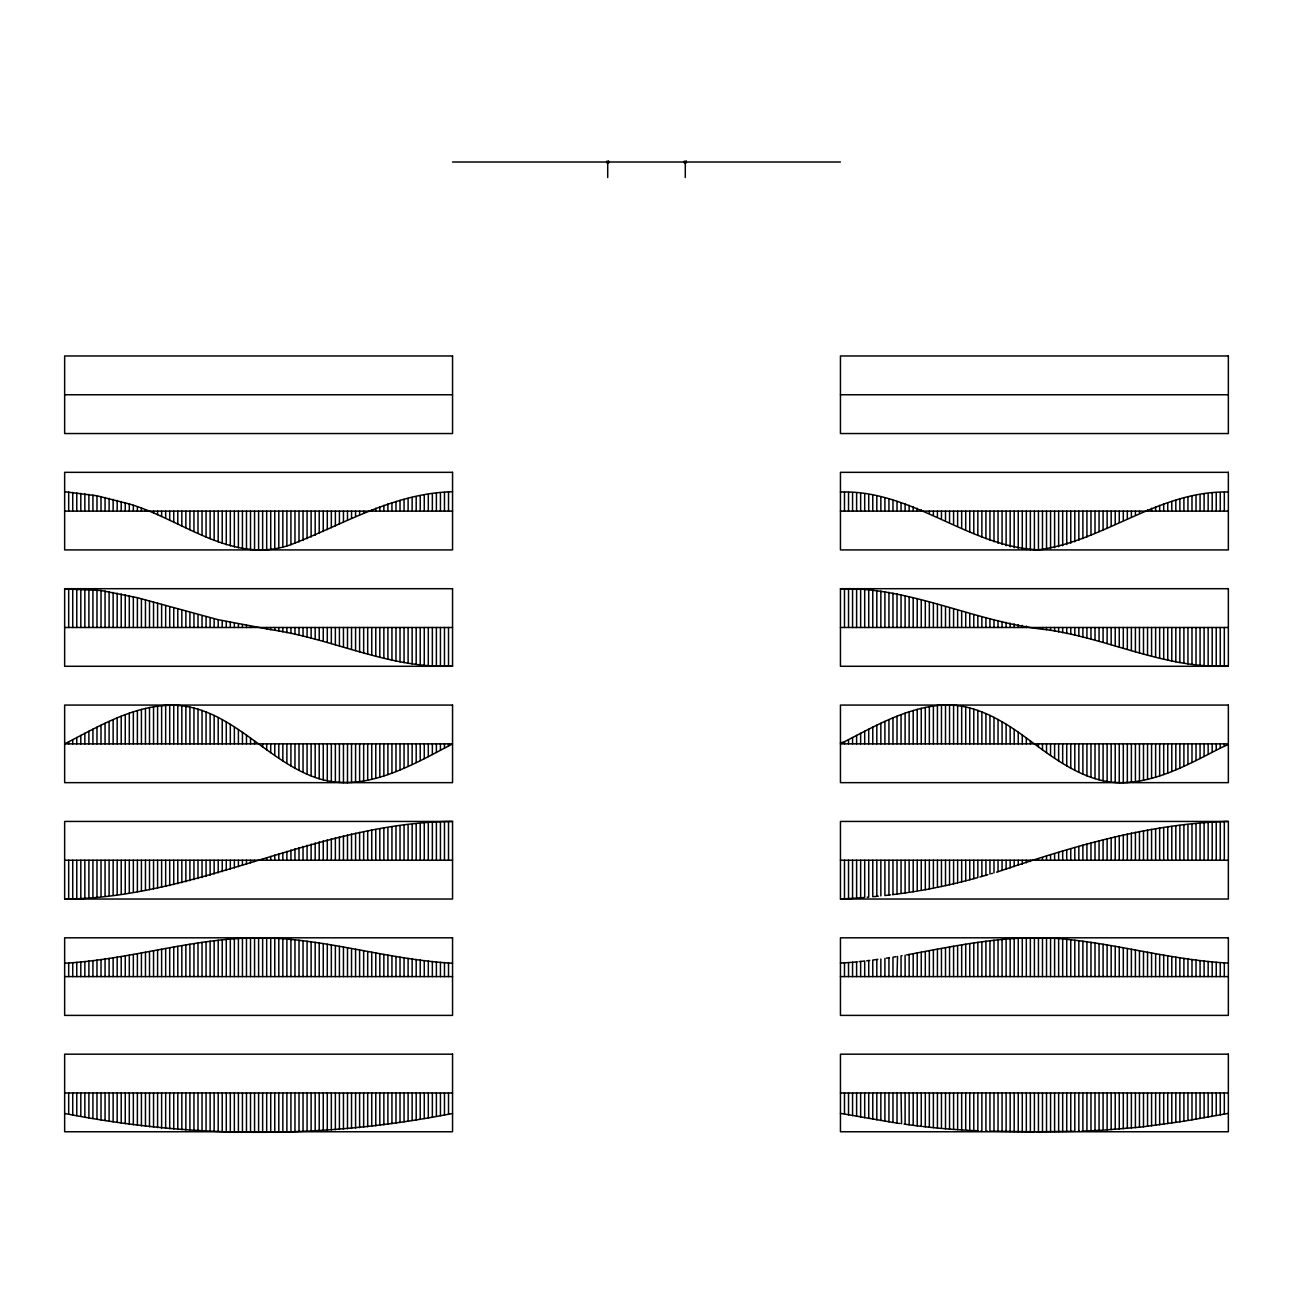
<?xml version="1.0" encoding="UTF-8"?>
<svg xmlns="http://www.w3.org/2000/svg" width="1293" height="1293" viewBox="0 0 1293 1293"><rect width="100%" height="100%" fill="white"/><g stroke="black" fill="none" stroke-linecap="round" stroke-linejoin="round"><path stroke-width="1.5" d="M1228.35 744.93A21.06 21.06 0 0 0 1226.297 745.35L1220.269 748.13A65.62 65.62 0 0 1 1218.766 748.938C1189.625 763.824 1159.692 780.552 1126.332 782.556C1088.189 784.996 1056.3 760.042 1027.337 738.723C1001.218 719.102 969.879 700.919 935.906 705.703C902.934 709.857 873.551 726.763 844.491 741.729A18.231 18.231 0 0 1 840.45 742.78M173.747 743.911L173.747 705.186C134.019 704.83 98.898 726.44 64.65 743.863L452.55 743.863C409.994 766.248 360.278 795.971 311.128 775.897C263.029 756.922 228.586 706.915 173.747 705.186M129.3 511.123L129.3 503.963C182.248 519.511 232.772 565.283 290.925 544.644C343.76 524.279 394.171 492.956 452.55 491.744M840.45 492.019C912.325 489.594 968.489 546.858 1038.441 549.816C1104.61 541.104 1159.304 490.386 1228.35 492.019M64.65 899.023C198.799 898.263 318.401 822.203 452.55 821.443L452.55 899.023L64.65 899.023L64.65 821.443L452.55 821.443M1228.35 821.443L840.45 821.443L840.45 899.023L1228.35 899.023L1228.35 821.443C1149.251 823.431 1072.899 846.365 998.535 871.547M997.533 871.838L996.515 872.145M998.034 871.692L998.034 860.233M993.994 872.904L993.994 860.233M992.474 873.357L991.472 873.648M989.953 874.1L989.953 860.233M987.933 874.698L986.414 875.135M985.411 875.426L979.852 876.993M985.913 875.28L985.913 860.233M977.831 877.559L977.831 860.233M977.33 877.705L971.77 879.208M970.768 879.482L968.231 880.145M966.21 880.678L967.229 880.404M965.709 880.808L965.709 860.233M965.208 880.937L959.147 882.456M957.127 882.941L958.129 882.699M956.109 883.184L951.567 884.267M946.007 885.527L950.565 884.493M945.506 885.64L945.506 860.233M945.005 885.753L940.464 886.723M939.445 886.933L936.924 887.451M935.906 887.661L934.403 887.968M1228.35 1113.37L1189.964 1120.174M933.384 860.233L933.384 888.162L928.342 889.131M64.65 963.237C129.947 959.745 193.013 937.861 258.6 937.813C324.187 937.861 387.253 959.745 452.55 963.237M906.619 954.913C960.408 944.908 1015.247 932.964 1070.265 939.72C1123.261 945.425 1174.981 960.392 1228.35 963.075M927.323 889.325L922.782 890.15M64.65 1113.467C192.221 1138.583 324.979 1138.583 452.55 1113.467M921.764 890.327L920.26 890.586M918.24 890.925L919.242 890.748M902.078 955.689L901.059 955.85L901.059 976.603M1188.962 1120.352L1187.944 1120.514L1187.944 1092.973M1186.942 1120.675L1184.404 1121.096M915.703 891.346L917.222 891.087L917.222 860.233M897.52 956.432L897.019 976.603M896.017 956.675L893.996 956.998M1182.384 1121.419L1183.402 1121.257M1183.903 1121.176L1183.903 1092.973M914.701 891.507L911.161 892.057M1181.382 1121.581L1141.477 1127.027L1103.091 1130.179L1103.091 1092.973M886.416 958.161L889.439 957.709M910.159 892.218L909.141 892.364L909.141 860.233M908.139 892.526L905.601 892.897M884.897 958.388L884.897 976.603M905.1 892.962L905.1 860.233M903.581 893.172L904.599 893.043M902.579 893.318L900.558 893.592M872.775 976.603L872.775 960.053L877.834 959.39M898.538 893.867L899.54 893.738M897.52 893.996L895.499 894.255M894.497 894.384L892.477 894.627M866.714 960.796L869.753 960.424M890.457 894.869L884.897 895.516L884.897 860.233M864.694 976.603L864.694 961.022L859.134 961.62M880.856 895.936L880.856 860.233M878.335 896.194L873.793 896.647M857.114 961.83L855.61 961.976M854.592 962.073L851.57 962.348M868.233 897.148L867.215 897.229M868.734 897.1L868.734 860.233M850.552 962.428L840.45 963.075M863.692 897.52L862.172 897.649M860.152 897.811L861.154 897.73M859.134 897.892L855.61 898.15M854.592 898.231L840.45 899.023M1102.072 1130.227L1093.49 1130.648M1089.449 1130.825L1092.488 1130.696M1088.447 1130.858L1084.407 1131.003M64.65 588.913L101.016 590.497L137.381 597.705L137.381 627.493M270.722 629.626C332.059 638.354 389.597 669.095 452.55 666.073M1081.885 1131.084L1083.389 1131.036M1078.346 1131.197L1079.348 1131.165M1074.305 1131.31L1035.919 1131.763M1074.806 1131.294L1074.806 1092.973M843.489 588.784L849.533 588.703M1228.35 666.154L1219.251 666.283M840.45 588.832L842.47 588.8M452.55 162.013L840.45 162.013M64.65 394.753L452.55 394.753M840.45 394.753L1228.35 394.753M64.65 511.123L452.55 511.123M840.45 511.123L1228.35 511.123M64.65 627.493L452.55 627.493M840.45 627.493L1228.35 627.493M840.45 743.863L1228.35 743.863M64.65 860.233L452.55 860.233M840.45 860.233L1228.35 860.233M64.65 976.603L452.55 976.603M840.45 976.603L1228.35 976.603M64.65 1092.973L452.55 1092.973M840.45 1092.973L1228.35 1092.973M1034.4 1092.973L1034.4 1131.763L989.953 1131.181L989.953 1092.973M850.051 588.703C917.836 590.109 979.835 623.081 1047.023 629.739C1105.159 637.95 1159.417 666.04 1218.749 666.283M987.432 1131.1L985.913 1131.052L985.913 1092.973M980.854 1130.874L981.872 1130.922L981.872 1092.973M978.332 1130.777L973.791 1130.583L973.791 1092.973M972.772 1130.535L971.269 1130.47M969.249 1130.357L970.251 1130.421M968.231 1130.308L966.711 1130.227M960.651 1129.872L965.709 1130.179L965.709 1092.973M959.648 1129.807L953.086 1129.371M952.068 1129.29L948.529 1129.031M64.65 491.728L96.975 495.801L129.3 503.963M947.527 1128.951L942.468 1128.514M936.924 1128.013L941.466 1128.433L941.466 1092.973M935.906 1127.916L922.782 1126.51M921.764 1126.397L919.242 1126.09M918.224 1125.977L913.181 1125.33L913.181 1092.973M912.163 1125.201L910.66 1125.007M906.102 1124.393L909.642 1124.862M904.082 1124.102L905.1 1124.247L905.1 1092.973M901.56 1123.746L901.059 1092.973M900.041 1123.52L899.039 1123.375M894.497 1122.696L898.021 1123.229M893.479 1122.534L840.45 1113.37M137.381 597.705L218.194 619.703L270.722 629.643L270.722 627.493M1224.309 492.164L1224.309 511.123M1224.309 627.493L1224.309 666.218M1224.309 743.863L1224.309 745.996M1224.309 821.572L1224.309 860.233M1224.309 962.929L1224.309 976.603M1224.309 1092.973L1224.309 1114.13M1220.269 492.488L1220.269 511.123M1220.269 627.493L1220.269 666.283M1220.269 743.863L1220.269 748.13M1220.269 821.831L1220.269 860.233M1220.269 962.606L1220.269 976.603M1220.269 1092.973L1220.269 1114.857M1216.228 492.875L1216.228 511.123M1216.228 627.493L1216.228 666.267M1216.228 743.863L1216.228 750.247M1216.228 822.106L1216.228 860.233M1216.228 962.251L1216.228 976.603M1216.228 1092.973L1216.228 1115.584M1212.188 493.328L1212.188 511.123M1212.188 627.493L1212.188 666.17M1212.188 743.863L1212.188 752.364M1212.188 822.396L1212.188 860.233M1212.188 961.879L1212.188 976.603M1212.188 1092.973L1212.188 1116.312M1208.147 493.829L1208.147 511.123M1208.147 627.493L1208.147 665.992M1208.147 743.863L1208.147 754.449M1208.147 822.704L1208.147 860.233M1208.147 961.459L1208.147 976.603M1208.147 1092.973L1208.147 1117.023M1204.106 494.395L1204.106 511.123M1204.106 627.493L1204.106 665.733M1204.106 743.863L1204.106 756.518M1204.106 823.027L1204.106 860.233M1204.106 961.022L1204.106 976.603M1204.106 1092.973L1204.106 1117.75M1200.066 495.041L1200.066 511.123M1200.066 627.493L1200.066 665.394M1200.066 743.863L1200.066 758.555M1200.066 823.366L1200.066 860.233M1200.066 960.554L1200.066 976.603M1200.066 1092.973L1200.066 1118.445M1196.025 495.736L1196.025 511.123M1196.025 627.493L1196.025 664.99M1196.025 743.863L1196.025 760.559M1196.025 823.722L1196.025 860.233M1196.025 960.053L1196.025 976.603M1196.025 1092.973L1196.025 1119.156M1191.984 496.512L1191.984 511.123M1191.984 627.493L1191.984 664.505M1191.984 743.863L1191.984 762.531M1191.984 824.11L1191.984 860.233M1191.984 959.519L1191.984 976.603M1191.984 1092.973L1191.984 1119.835M1187.944 497.369L1187.944 511.123M1187.944 627.493L1187.944 663.939M1187.944 743.863L1187.944 764.438M1187.944 824.53L1187.944 860.233M1187.944 958.97L1187.944 976.603M1183.903 498.274L1183.903 511.123M1183.903 627.493L1183.903 663.325M1183.903 743.863L1183.903 766.296M1183.903 824.95L1183.903 860.233M1183.903 958.388L1183.903 976.603M1179.862 499.276L1179.862 511.123M1179.862 627.493L1179.862 662.63M1179.862 743.863L1179.862 768.107M1179.862 825.419L1179.862 860.233M1179.862 957.79L1179.862 976.603M1179.862 1092.973L1179.862 1121.823M1175.822 500.343L1175.822 511.123M1175.822 627.493L1175.822 661.871M1175.822 743.863L1175.822 769.836M1175.822 825.888L1175.822 860.233M1175.822 957.159L1175.822 976.603M1175.822 1092.973L1175.822 1122.453M1171.781 501.474L1171.781 511.123M1171.781 627.493L1171.781 661.062M1171.781 743.863L1171.781 771.485M1171.781 826.405L1171.781 860.233M1171.781 956.513L1171.781 976.603M1171.781 1092.973L1171.781 1123.067M1167.741 502.686L1167.741 511.123M1167.741 627.493L1167.741 660.19M1167.741 743.863L1167.741 773.052M1167.741 826.938L1167.741 860.233M1167.741 955.85L1167.741 976.603M1167.741 1092.973L1167.741 1123.665M1163.7 503.979L1163.7 511.123M1163.7 627.493L1163.7 659.268M1163.7 743.863L1163.7 774.539M1163.7 827.504L1163.7 860.233M1163.7 955.171L1163.7 976.603M1163.7 1092.973L1163.7 1124.247M1159.659 505.337L1159.659 511.123M1159.659 627.493L1159.659 658.299M1159.659 743.863L1159.659 775.913M1159.659 828.102L1159.659 860.233M1159.659 954.476L1159.659 976.603M1159.659 1092.973L1159.659 1124.797M1155.619 506.759L1155.619 511.123M1155.619 627.493L1155.619 657.28M1155.619 743.863L1155.619 777.19M1155.619 828.716L1155.619 860.233M1155.619 953.749L1155.619 976.603M1155.619 1092.973L1155.619 1125.33M1151.578 508.246L1151.578 511.123M1151.578 627.493L1151.578 656.23M1151.578 743.863L1151.578 778.354M1151.578 829.379L1151.578 860.233M1151.578 953.038L1151.578 976.603M1151.578 1092.973L1151.578 1125.847M1147.537 509.814L1147.537 511.123M1147.537 627.493L1147.537 655.147M1147.537 743.863L1147.537 779.404M1147.537 830.058L1147.537 860.233M1147.537 952.295L1147.537 976.603M1147.537 1092.973L1147.537 1126.332M1143.497 627.493L1143.497 654.016M1143.497 743.863L1143.497 780.309M1143.497 830.769L1143.497 860.233M1143.497 951.551L1143.497 976.603M1143.497 1092.973L1143.497 1126.801M1139.456 511.123L1139.456 513.111M1139.456 627.493L1139.456 652.868M1139.456 743.863L1139.456 781.085M1139.456 831.512L1139.456 860.233M1139.456 950.808L1139.456 976.603M1139.456 1092.973L1139.456 1127.237M1135.416 511.123L1135.416 514.84M1135.416 627.493L1135.416 651.704M1135.416 743.863L1135.416 781.715M1135.416 832.304L1135.416 860.233M1135.416 950.048L1135.416 976.603M1135.416 1092.973L1135.416 1127.658M1131.375 511.123L1131.375 516.618M1131.375 627.493L1131.375 650.524M1131.375 743.863L1131.375 782.184M1131.375 833.112L1131.375 860.233M1131.375 949.304L1131.375 976.603M1131.375 1092.973L1131.375 1128.062M1127.334 511.123L1127.334 518.428M1127.334 627.493L1127.334 649.345M1127.334 743.863L1127.334 782.507M1127.334 833.953L1127.334 860.233M1127.334 948.545L1127.334 976.603M1127.334 1092.973L1127.334 1128.433M1123.294 511.123L1123.294 520.287M1123.294 627.493L1123.294 648.149M1123.294 743.863L1123.294 782.653M1123.294 834.825L1123.294 860.233M1123.294 947.801L1123.294 976.603M1123.294 1092.973L1123.294 1128.773M1119.253 511.123L1119.253 522.146M1119.253 627.493L1119.253 646.969M1119.253 743.863L1119.253 782.637M1119.253 835.731L1119.253 860.233M1119.253 947.058L1119.253 976.603M1119.253 1092.973L1119.253 1129.096M1115.212 511.123L1115.212 524.037M1115.212 627.493L1115.212 645.789M1115.212 743.863L1115.212 782.427M1115.212 836.668L1115.212 860.233M1115.212 946.331L1115.212 976.603M1115.212 1092.973L1115.212 1129.403M1111.172 511.123L1111.172 525.944M1111.172 627.493L1111.172 644.625M1111.172 743.863L1111.172 782.055M1111.172 837.638L1111.172 860.233M1111.172 945.619L1111.172 976.603M1111.172 1092.973L1111.172 1129.678M1107.131 511.123L1107.131 527.835M1107.131 627.493L1107.131 643.461M1107.131 743.863L1107.131 781.489M1107.131 838.64L1107.131 860.233M1107.131 944.924L1107.131 976.603M1107.131 1092.973L1107.131 1129.937M1103.091 511.123L1103.091 529.726M1103.091 627.493L1103.091 642.346M1103.091 743.863L1103.091 780.746M1103.091 839.658L1103.091 860.233M1103.091 944.246L1103.091 976.603M1099.05 511.123L1099.05 531.601M1099.05 627.493L1099.05 641.231M1099.05 743.863L1099.05 779.808M1099.05 840.725L1099.05 860.233M1099.05 943.583L1099.05 976.603M1099.05 1092.973L1099.05 1130.389M1095.009 511.123L1095.009 533.427M1095.009 627.493L1095.009 640.164M1095.009 743.863L1095.009 778.677M1095.009 841.791L1095.009 860.233M1095.009 942.936L1095.009 976.603M1095.009 1092.973L1095.009 1130.583M1090.969 511.123L1090.969 535.237M1090.969 627.493L1090.969 639.114M1090.969 743.863L1090.969 777.368M1090.969 842.907L1090.969 860.233M1090.969 942.338L1090.969 976.603M1090.969 1092.973L1090.969 1130.761M1086.928 511.123L1086.928 536.983M1086.928 627.493L1086.928 638.096M1086.928 743.863L1086.928 775.881M1086.928 844.038L1086.928 860.233M1086.928 941.757L1086.928 976.603M1086.928 1092.973L1086.928 1130.922M1082.888 511.123L1082.888 538.664M1082.888 627.493L1082.888 637.11M1082.888 743.863L1082.888 774.2M1082.888 845.186L1082.888 860.233M1082.888 941.207L1082.888 976.603M1082.888 1092.973L1082.888 1131.052M1078.847 511.123L1078.847 540.28M1078.847 627.493L1078.847 636.172M1078.847 743.863L1078.847 772.357M1078.847 846.365L1078.847 860.233M1078.847 940.69L1078.847 976.603M1078.847 1092.973L1078.847 1131.181M1074.806 511.123L1074.806 541.799M1074.806 627.493L1074.806 635.251M1074.806 743.863L1074.806 770.353M1074.806 847.561L1074.806 860.233M1074.806 940.205L1074.806 976.603M1070.766 511.123L1070.766 543.238M1070.766 627.493L1070.766 634.378M1070.766 743.863L1070.766 768.187M1070.766 848.774L1070.766 860.233M1070.766 939.769L1070.766 976.603M1070.766 1092.973L1070.766 1131.391M1066.725 511.123L1066.725 544.547M1066.725 627.493L1066.725 633.522M1066.725 743.863L1066.725 765.876M1066.725 850.002L1066.725 860.233M1066.725 939.365L1066.725 976.603M1066.725 1092.973L1066.725 1131.472M1062.684 511.123L1062.684 545.759M1062.684 627.493L1062.684 632.697M1062.684 743.863L1062.684 763.436M1062.684 851.247L1062.684 860.233M1062.684 939.009L1062.684 976.603M1062.684 1092.973L1062.684 1131.553M1058.644 511.123L1058.644 546.81M1058.644 627.493L1058.644 631.905M1058.644 743.863L1058.644 760.882M1058.644 852.507L1058.644 860.233M1058.644 938.702L1058.644 976.603M1058.644 1092.973L1058.644 1131.601M1054.603 511.123L1054.603 547.747M1054.603 627.493L1054.603 631.129M1054.603 743.863L1054.603 758.199M1054.603 853.784L1054.603 860.233M1054.603 938.427L1054.603 976.603M1054.603 1092.973L1054.603 1131.65M1050.562 511.123L1050.562 548.507M1050.562 627.493L1050.562 630.386M1050.562 743.863L1050.562 755.451M1050.562 855.061L1050.562 860.233M1050.562 938.217L1050.562 976.603M1050.562 1092.973L1050.562 1131.698M1046.522 511.123L1046.522 549.121M1046.522 627.493L1046.522 629.643M1046.522 743.863L1046.522 752.623M1046.522 856.338L1046.522 860.233M1046.522 938.039L1046.522 976.603M1046.522 1092.973L1046.522 1131.731M1042.481 511.123L1042.481 549.557M1042.481 627.493L1042.481 628.915M1042.481 743.863L1042.481 749.73M1042.481 857.631L1042.481 860.233M1042.481 937.91L1042.481 976.603M1042.481 1092.973L1042.481 1131.747M1038.441 511.123L1038.441 549.816M1038.441 743.863L1038.441 746.804M1038.441 858.94L1038.441 860.233M1038.441 937.845L1038.441 976.603M1038.441 1092.973L1038.441 1131.763M1034.4 511.123L1034.4 549.913M1034.4 937.813L1034.4 976.603M1030.359 511.123L1030.359 549.816M1030.359 740.921L1030.359 743.863M1030.359 860.233L1030.359 861.526M1030.359 937.845L1030.359 976.603M1030.359 1092.973L1030.359 1131.763M1026.319 511.123L1026.319 549.557M1026.319 626.071L1026.319 627.493M1026.319 737.996L1026.319 743.863M1026.319 860.233L1026.319 862.835M1026.319 937.91L1026.319 976.603M1026.319 1092.973L1026.319 1131.747M1022.278 511.123L1022.278 549.121M1022.278 625.343L1022.278 627.493M1022.278 735.103L1022.278 743.863M1022.278 860.233L1022.278 864.128M1022.278 938.039L1022.278 976.603M1022.278 1092.973L1022.278 1131.731M1018.237 511.123L1018.237 548.507M1018.237 624.6L1018.237 627.493M1018.237 732.274L1018.237 743.863M1018.237 860.233L1018.237 865.405M1018.237 938.217L1018.237 976.603M1018.237 1092.973L1018.237 1131.698M1014.197 511.123L1014.197 547.747M1014.197 623.856L1014.197 627.493M1014.197 729.527L1014.197 743.863M1014.197 860.233L1014.197 866.682M1014.197 938.427L1014.197 976.603M1014.197 1092.973L1014.197 1131.65M1010.156 511.123L1010.156 546.81M1010.156 623.081L1010.156 627.493M1010.156 726.844L1010.156 743.863M1010.156 860.233L1010.156 867.959M1010.156 938.702L1010.156 976.603M1010.156 1092.973L1010.156 1131.601M1006.116 511.123L1006.116 545.759M1006.116 622.289L1006.116 627.493M1006.116 724.29L1006.116 743.863M1006.116 860.233L1006.116 869.219M1006.116 939.009L1006.116 976.603M1006.116 1092.973L1006.116 1131.553M1002.075 511.123L1002.075 544.547M1002.075 621.464L1002.075 627.493M1002.075 721.85L1002.075 743.863M1002.075 860.233L1002.075 870.464M1002.075 939.365L1002.075 976.603M1002.075 1092.973L1002.075 1131.472M998.034 511.123L998.034 543.238M998.034 620.608L998.034 627.493M998.034 719.538L998.034 743.863M998.034 939.769L998.034 976.603M998.034 1092.973L998.034 1131.391M993.994 511.123L993.994 541.799M993.994 619.735L993.994 627.493M993.994 717.373L993.994 743.863M993.994 940.205L993.994 976.603M993.994 1092.973L993.994 1131.294M989.953 511.123L989.953 540.28M989.953 618.814L989.953 627.493M989.953 715.368L989.953 743.863M989.953 940.69L989.953 976.603M985.913 511.123L985.913 538.664M985.913 617.876L985.913 627.493M985.913 713.526L985.913 743.863M985.913 941.207L985.913 976.603M981.872 511.123L981.872 536.983M981.872 616.89L981.872 627.493M981.872 711.845L981.872 743.863M981.872 860.233L981.872 876.428M981.872 941.757L981.872 976.603M977.831 511.123L977.831 535.237M977.831 615.872L977.831 627.493M977.831 710.358L977.831 743.863M977.831 942.338L977.831 976.603M977.831 1092.973L977.831 1130.761M973.791 511.123L973.791 533.427M973.791 614.821L973.791 627.493M973.791 709.049L973.791 743.863M973.791 860.233L973.791 878.674M973.791 942.936L973.791 976.603M969.75 511.123L969.75 531.601M969.75 613.755L969.75 627.493M969.75 707.918L969.75 743.863M969.75 860.233L969.75 879.741M969.75 943.583L969.75 976.603M969.75 1092.973L969.75 1130.389M965.709 511.123L965.709 529.726M965.709 612.64L965.709 627.493M965.709 706.98L965.709 743.863M965.709 944.246L965.709 976.603M961.669 511.123L961.669 527.835M961.669 611.524L961.669 627.493M961.669 706.237L961.669 743.863M961.669 860.233L961.669 881.826M961.669 944.924L961.669 976.603M961.669 1092.973L961.669 1129.937M957.628 511.123L957.628 525.944M957.628 610.361L957.628 627.493M957.628 705.671L957.628 743.863M957.628 860.233L957.628 882.828M957.628 945.619L957.628 976.603M957.628 1092.973L957.628 1129.678M953.587 511.123L953.587 524.037M953.587 609.197L953.587 627.493M953.587 705.299L953.587 743.863M953.587 860.233L953.587 883.798M953.587 946.331L953.587 976.603M953.587 1092.973L953.587 1129.403M949.547 511.123L949.547 522.146M949.547 608.017L949.547 627.493M949.547 705.089L949.547 743.863M949.547 860.233L949.547 884.735M949.547 947.058L949.547 976.603M949.547 1092.973L949.547 1129.096M945.506 511.123L945.506 520.287M945.506 606.837L945.506 627.493M945.506 705.073L945.506 743.863M945.506 947.801L945.506 976.603M945.506 1092.973L945.506 1128.773M941.466 511.123L941.466 518.428M941.466 605.641L941.466 627.493M941.466 705.218L941.466 743.863M941.466 860.233L941.466 886.513M941.466 948.545L941.466 976.603M937.425 511.123L937.425 516.618M937.425 604.461L937.425 627.493M937.425 705.542L937.425 743.863M937.425 860.233L937.425 887.354M937.425 949.304L937.425 976.603M937.425 1092.973L937.425 1128.062M933.384 511.123L933.384 514.84M933.384 603.281L933.384 627.493M933.384 706.01L933.384 743.863M933.384 950.048L933.384 976.603M933.384 1092.973L933.384 1127.658M929.344 511.123L929.344 513.111M929.344 602.118L929.344 627.493M929.344 706.641L929.344 743.863M929.344 860.233L929.344 888.954M929.344 950.808L929.344 976.603M929.344 1092.973L929.344 1127.237M925.303 600.97L925.303 627.493M925.303 707.416L925.303 743.863M925.303 860.233L925.303 889.697M925.303 951.551L925.303 976.603M925.303 1092.973L925.303 1126.801M921.262 509.814L921.262 511.123M921.262 599.839L921.262 627.493M921.262 708.322L921.262 743.863M921.262 860.233L921.262 890.408M921.262 952.295L921.262 976.603M921.262 1092.973L921.262 1126.332M917.222 508.246L917.222 511.123M917.222 598.756L917.222 627.493M917.222 709.372L917.222 743.863M917.222 953.038L917.222 976.603M917.222 1092.973L917.222 1125.847M913.181 506.759L913.181 511.123M913.181 597.705L913.181 627.493M913.181 710.536L913.181 743.863M913.181 860.233L913.181 891.75M913.181 953.749L913.181 976.603M909.141 505.337L909.141 511.123M909.141 596.687L909.141 627.493M909.141 711.813L909.141 743.863M909.141 954.476L909.141 976.603M909.141 1092.973L909.141 1124.797M905.1 503.979L905.1 511.123M905.1 595.717L905.1 627.493M905.1 713.186L905.1 743.863M905.1 955.171L905.1 976.603M901.059 502.686L901.059 511.123M901.059 594.796L901.059 627.493M901.059 714.673L901.059 743.863M901.059 860.233L901.059 893.528M897.019 501.474L897.019 511.123M897.019 593.923L897.019 627.493M897.019 716.241L897.019 743.863M897.019 860.233L897.019 894.061M897.019 1092.973L897.019 1123.067M892.978 500.343L892.978 511.123M892.978 593.115L892.978 627.493M892.978 717.89L892.978 743.863M892.978 860.233L892.978 894.578M892.978 957.159L892.978 976.603M892.978 1092.973L892.978 1122.453M888.938 499.276L888.938 511.123M888.938 592.356L888.938 627.493M888.938 719.619L888.938 743.863M888.938 860.233L888.938 895.047M888.938 957.79L888.938 976.603M888.938 1092.973L888.938 1121.823M884.897 498.274L884.897 511.123M884.897 591.661L884.897 627.493M884.897 721.429L884.897 743.863M884.897 1092.973L884.897 1121.176M880.856 497.369L880.856 511.123M880.856 591.046L880.856 627.493M880.856 723.288L880.856 743.863M880.856 958.97L880.856 976.603M880.856 1092.973L880.856 1120.514M876.816 496.512L876.816 511.123M876.816 590.481L876.816 627.493M876.816 725.195L876.816 743.863M876.816 860.233L876.816 896.356M876.816 959.519L876.816 976.603M876.816 1092.973L876.816 1119.835M872.775 495.736L872.775 511.123M872.775 589.996L872.775 627.493M872.775 727.167L872.775 743.863M872.775 860.233L872.775 896.744M872.775 1092.973L872.775 1119.156M868.734 495.041L868.734 511.123M868.734 589.592L868.734 627.493M868.734 729.171L868.734 743.863M868.734 960.554L868.734 976.603M868.734 1092.973L868.734 1118.445M864.694 494.395L864.694 511.123M864.694 589.252L864.694 627.493M864.694 731.208L864.694 743.863M864.694 860.233L864.694 897.439M864.694 1092.973L864.694 1117.75M860.653 493.829L860.653 511.123M860.653 588.994L860.653 627.493M860.653 733.276L860.653 743.863M860.653 860.233L860.653 897.762M860.653 961.459L860.653 976.603M860.653 1092.973L860.653 1117.023M856.612 493.328L856.612 511.123M856.612 588.816L856.612 627.493M856.612 735.361L856.612 743.863M856.612 860.233L856.612 898.069M856.612 961.879L856.612 976.603M856.612 1092.973L856.612 1116.312M852.572 492.875L852.572 511.123M852.572 588.719L852.572 627.493M852.572 737.479L852.572 743.863M852.572 860.233L852.572 898.36M852.572 962.251L852.572 976.603M852.572 1092.973L852.572 1115.584M848.531 492.488L848.531 511.123M848.531 588.703L848.531 627.493M848.531 739.596L848.531 743.863M848.531 860.233L848.531 898.635M848.531 962.606L848.531 976.603M848.531 1092.973L848.531 1114.857M844.491 492.164L844.491 511.123M844.491 588.768L844.491 627.493M844.491 741.729L844.491 743.863M844.491 860.233L844.491 898.894M844.491 962.929L844.491 976.603M844.491 1092.973L844.491 1114.13M685.29 162.013L685.29 177.529M607.71 162.013L607.71 177.529M448.509 492.051L448.509 511.123M448.509 627.493L448.509 666.218M448.509 743.911L448.509 746.093M448.509 821.685L448.509 860.233M448.509 962.946L448.509 976.603M448.509 1092.973L448.509 1114.194M444.469 492.407L444.469 511.123M444.469 627.493L444.469 666.283M444.469 743.911L444.469 748.227M444.469 821.944L444.469 860.233M444.469 962.622L444.469 976.603M444.469 1092.973L444.469 1114.922M440.428 492.827L440.428 511.123M440.428 627.493L440.428 666.267M440.428 743.911L440.428 750.344M440.428 822.219L440.428 860.233M440.428 962.267L440.428 976.603M440.428 1092.973L440.428 1115.649M436.387 493.312L436.387 511.123M436.387 627.493L436.387 666.17M436.387 743.911L436.387 752.461M436.387 822.51L436.387 860.233M436.387 961.879L436.387 976.603M436.387 1092.973L436.387 1116.36M432.347 493.845L432.347 511.123M432.347 627.493L432.347 665.992M432.347 743.911L432.347 754.546M432.347 822.801L432.347 860.233M432.347 961.459L432.347 976.603M432.347 1092.973L432.347 1117.087M428.306 494.443L428.306 511.123M428.306 627.493L428.306 665.733M428.306 743.911L428.306 756.615M428.306 823.124L428.306 860.233M428.306 961.022L428.306 976.603M428.306 1092.973L428.306 1117.799M424.266 495.09L424.266 511.123M424.266 627.493L424.266 665.394M424.266 743.911L424.266 758.652M424.266 823.479L424.266 860.233M424.266 960.554L424.266 976.603M424.266 1092.973L424.266 1118.51M420.225 495.817L420.225 511.123M420.225 627.493L420.225 664.974M420.225 743.911L420.225 760.64M420.225 823.835L420.225 860.233M420.225 960.053L420.225 976.603M420.225 1092.973L420.225 1119.205M416.184 496.593L416.184 511.123M416.184 627.493L416.184 664.489M416.184 743.911L416.184 762.595M416.184 824.223L416.184 860.233M416.184 959.519L416.184 976.603M416.184 1092.973L416.184 1119.883M412.144 497.433L412.144 511.123M412.144 627.493L412.144 663.939M412.144 743.911L412.144 764.519M412.144 824.627L412.144 860.233M412.144 958.97L412.144 976.603M412.144 1092.973L412.144 1120.562M408.103 498.355L408.103 511.123M408.103 627.493L408.103 663.309M408.103 743.911L408.103 766.377M408.103 825.063L408.103 860.233M408.103 958.388L408.103 976.603M408.103 1092.973L408.103 1121.225M404.062 499.34L404.062 511.123M404.062 627.493L404.062 662.63M404.062 743.911L404.062 768.171M404.062 825.516L404.062 860.233M404.062 957.79L404.062 976.603M404.062 1092.973L404.062 1121.871M400.022 500.391L400.022 511.123M400.022 627.493L400.022 661.871M400.022 743.911L400.022 769.901M400.022 826.001L400.022 860.233M400.022 957.159L400.022 976.603M400.022 1092.973L400.022 1122.502M395.981 501.506L395.981 511.123M395.981 627.493L395.981 661.062M395.981 743.911L395.981 771.549M395.981 826.502L395.981 860.233M395.981 956.513L395.981 976.603M395.981 1092.973L395.981 1123.1M391.941 502.702L391.941 511.123M391.941 627.493L391.941 660.19M391.941 743.911L391.941 773.117M391.941 827.035L391.941 860.233M391.941 955.85L391.941 976.603M391.941 1092.973L391.941 1123.698M387.9 503.963L387.9 511.123M387.9 627.493L387.9 659.268M387.9 743.911L387.9 774.588M387.9 827.601L387.9 860.233M387.9 955.171L387.9 976.603M387.9 1092.973L387.9 1124.28M383.859 505.304L383.859 511.123M383.859 627.493L383.859 658.299M383.859 743.911L383.859 775.962M383.859 828.199L383.859 860.233M383.859 954.46L383.859 976.603M383.859 1092.973L383.859 1124.829M379.819 506.694L379.819 511.123M379.819 627.493L379.819 657.28M379.819 743.911L379.819 777.238M379.819 828.813L379.819 860.233M379.819 953.749L379.819 976.603M379.819 1092.973L379.819 1125.363M375.778 508.165L375.778 511.123M375.778 627.493L375.778 656.23M375.778 743.911L375.778 778.402M375.778 829.476L375.778 860.233M375.778 953.022L375.778 976.603M375.778 1092.973L375.778 1125.864M371.738 509.701L371.738 511.123M371.738 627.493L371.738 655.131M371.738 743.911L371.738 779.437M371.738 830.154L371.738 860.233M371.738 952.295L371.738 976.603M371.738 1092.973L371.738 1126.348M367.697 627.493L367.697 654.016M367.697 743.911L367.697 780.342M367.697 830.866L367.697 860.233M367.697 951.551L367.697 976.603M367.697 1092.973L367.697 1126.817M363.656 511.123L363.656 512.965M363.656 627.493L363.656 652.884M363.656 743.911L363.656 781.101M363.656 831.609L363.656 860.233M363.656 950.791L363.656 976.603M363.656 1092.973L363.656 1127.254M359.616 511.123L359.616 514.679M359.616 627.493L359.616 651.72M359.616 743.911L359.616 781.715M359.616 832.385L359.616 860.233M359.616 950.048L359.616 976.603M359.616 1092.973L359.616 1127.674M355.575 511.123L355.575 516.44M355.575 627.493L355.575 650.557M355.575 743.911L355.575 782.2M355.575 833.209L355.575 860.233M355.575 949.288L355.575 976.603M355.575 1092.973L355.575 1128.062M351.534 511.123L351.534 518.251M351.534 627.493L351.534 649.377M351.534 743.911L351.534 782.507M351.534 834.05L351.534 860.233M351.534 948.545L351.534 976.603M351.534 1092.973L351.534 1128.433M347.494 511.123L347.494 520.109M347.494 627.493L347.494 648.197M347.494 743.911L347.494 782.653M347.494 834.922L347.494 860.233M347.494 947.801L347.494 976.603M347.494 1092.973L347.494 1128.789M343.453 511.123L343.453 521.984M343.453 627.493L343.453 647.017M343.453 743.911L343.453 782.621M343.453 835.811L343.453 860.233M343.453 947.058L343.453 976.603M343.453 1092.973L343.453 1129.112M339.412 511.123L339.412 523.891M339.412 627.493L339.412 645.854M339.412 743.911L339.412 782.427M339.412 836.749L339.412 860.233M339.412 946.331L339.412 976.603M339.412 1092.973L339.412 1129.403M335.372 511.123L335.372 525.798M335.372 627.493L335.372 644.69M335.372 743.911L335.372 782.055M335.372 837.719L335.372 860.233M335.372 945.619L335.372 976.603M335.372 1092.973L335.372 1129.678M331.331 511.123L331.331 527.722M331.331 627.493L331.331 643.542M331.331 743.911L331.331 781.489M331.331 838.704L331.331 860.233M331.331 944.924L331.331 976.603M331.331 1092.973L331.331 1129.937M327.291 511.123L327.291 529.645M327.291 627.493L327.291 642.411M327.291 743.911L327.291 780.746M327.291 839.739L327.291 860.233M327.291 944.246L327.291 976.603M327.291 1092.973L327.291 1130.179M323.25 511.123L323.25 531.536M323.25 627.493L323.25 641.312M323.25 743.911L323.25 779.808M323.25 840.789L323.25 860.233M323.25 943.583L323.25 976.603M323.25 1092.973L323.25 1130.389M319.209 511.123L319.209 533.411M319.209 627.493L319.209 640.229M319.209 743.911L319.209 778.693M319.209 841.856L319.209 860.233M319.209 942.953L319.209 976.603M319.209 1092.973L319.209 1130.583M315.169 511.123L315.169 535.237M315.169 627.493L315.169 639.178M315.169 743.911L315.169 777.384M315.169 842.955L315.169 860.233M315.169 942.338L315.169 976.603M315.169 1092.973L315.169 1130.761M311.128 511.123L311.128 537.015M311.128 627.493L311.128 638.16M311.128 743.911L311.128 775.897M311.128 844.087L311.128 860.233M311.128 941.757L311.128 976.603M311.128 1092.973L311.128 1130.922M307.087 511.123L307.087 538.728M307.087 627.493L307.087 637.174M307.087 743.911L307.087 774.232M307.087 845.234L307.087 860.233M307.087 941.207L307.087 976.603M307.087 1092.973L307.087 1131.052M303.047 511.123L303.047 540.345M303.047 627.493L303.047 636.204M303.047 743.911L303.047 772.406M303.047 846.414L303.047 860.233M303.047 940.69L303.047 976.603M303.047 1092.973L303.047 1131.181M299.006 511.123L299.006 541.896M299.006 627.493L299.006 635.283M299.006 743.911L299.006 770.402M299.006 847.594L299.006 860.233M299.006 940.205L299.006 976.603M299.006 1092.973L299.006 1131.294M294.966 511.123L294.966 543.319M294.966 627.493L294.966 634.394M294.966 743.911L294.966 768.236M294.966 848.806L294.966 860.233M294.966 939.769L294.966 976.603M294.966 1092.973L294.966 1131.391M290.925 511.123L290.925 544.644M290.925 627.493L290.925 633.538M290.925 743.911L290.925 765.925M290.925 850.034L290.925 860.233M290.925 939.365L290.925 976.603M290.925 1092.973L290.925 1131.472M286.884 511.123L286.884 545.824M286.884 627.493L286.884 632.697M286.884 743.911L286.884 763.484M286.884 851.279L286.884 860.233M286.884 939.009L286.884 976.603M286.884 1092.973L286.884 1131.553M282.844 511.123L282.844 546.891M282.844 627.493L282.844 631.905M282.844 743.911L282.844 760.914M282.844 852.54L282.844 860.233M282.844 938.702L282.844 976.603M282.844 1092.973L282.844 1131.601M278.803 511.123L278.803 547.796M278.803 627.493L278.803 631.129M278.803 743.911L278.803 758.248M278.803 853.8L278.803 860.233M278.803 938.427L278.803 976.603M278.803 1092.973L278.803 1131.65M274.762 511.123L274.762 548.539M274.762 627.493L274.762 630.37M274.762 743.911L274.762 755.484M274.762 855.077L274.762 860.233M274.762 938.217L274.762 976.603M274.762 1092.973L274.762 1131.698M270.722 511.123L270.722 549.137M270.722 743.911L270.722 752.655M270.722 856.354L270.722 860.233M270.722 938.039L270.722 976.603M270.722 1092.973L270.722 1131.731M266.681 511.123L266.681 549.573M266.681 627.493L266.681 628.915M266.681 743.911L266.681 749.778M266.681 857.647L266.681 860.233M266.681 937.91L266.681 976.603M266.681 1092.973L266.681 1131.747M262.641 511.123L262.641 549.832M262.641 743.911L262.641 746.853M262.641 858.94L262.641 860.233M262.641 937.845L262.641 976.603M262.641 1092.973L262.641 1131.763M258.6 511.123L258.6 549.913M258.6 937.813L258.6 976.603M258.6 1092.973L258.6 1131.763M254.559 511.123L254.559 549.832M254.559 740.97L254.559 743.911M254.559 860.233L254.559 861.526M254.559 937.845L254.559 976.603M254.559 1092.973L254.559 1131.763M250.519 511.123L250.519 549.573M250.519 626.071L250.519 627.493M250.519 738.044L250.519 743.911M250.519 860.233L250.519 862.819M250.519 937.91L250.519 976.603M250.519 1092.973L250.519 1131.747M246.478 511.123L246.478 549.137M246.478 625.343L246.478 627.493M246.478 735.151L246.478 743.911M246.478 860.233L246.478 864.112M246.478 938.039L246.478 976.603M246.478 1092.973L246.478 1131.731M242.438 511.123L242.438 548.539M242.438 624.616L242.438 627.493M242.438 732.323L242.438 743.911M242.438 860.233L242.438 865.389M242.438 938.217L242.438 976.603M242.438 1092.973L242.438 1131.698M238.397 511.123L238.397 547.796M238.397 623.856L238.397 627.493M238.397 729.559L238.397 743.911M238.397 860.233L238.397 866.666M238.397 938.427L238.397 976.603M238.397 1092.973L238.397 1131.65M234.356 511.123L234.356 546.891M234.356 623.081L234.356 627.493M234.356 726.892L234.356 743.911M234.356 860.233L234.356 867.942M234.356 938.702L234.356 976.603M234.356 1092.973L234.356 1131.601M230.316 511.123L230.316 545.824M230.316 622.289L230.316 627.493M230.316 724.339L230.316 743.911M230.316 860.233L230.316 869.187M230.316 939.009L230.316 976.603M230.316 1092.973L230.316 1131.553M226.275 511.123L226.275 544.644M226.275 621.448L226.275 627.493M226.275 721.898L226.275 743.911M226.275 860.233L226.275 870.431M226.275 939.365L226.275 976.603M226.275 1092.973L226.275 1131.472M222.234 511.123L222.234 543.319M222.234 620.592L222.234 627.493M222.234 719.587L222.234 743.911M222.234 860.233L222.234 871.66M222.234 939.769L222.234 976.603M222.234 1092.973L222.234 1131.391M218.194 511.123L218.194 541.88M218.194 619.703L218.194 627.493M218.194 717.421L218.194 743.911M218.194 860.233L218.194 872.872M218.194 940.205L218.194 976.603M218.194 1092.973L218.194 1131.294M214.153 511.123L214.153 540.345M214.153 618.781L214.153 627.493M214.153 715.417L214.153 743.911M214.153 860.233L214.153 874.052M214.153 940.69L214.153 976.603M214.153 1092.973L214.153 1131.181M210.112 511.123L210.112 538.728M210.112 617.812L210.112 627.493M210.112 713.574L210.112 743.911M210.112 860.233L210.112 875.232M210.112 941.207L210.112 976.603M210.112 1092.973L210.112 1131.052M206.072 511.123L206.072 537.015M206.072 616.826L206.072 627.493M206.072 711.91L206.072 743.911M206.072 860.233L206.072 876.379M206.072 941.757L206.072 976.603M206.072 1092.973L206.072 1130.922M202.031 511.123L202.031 535.237M202.031 615.807L202.031 627.493M202.031 710.439L202.031 743.911M202.031 860.233L202.031 877.511M202.031 942.338L202.031 976.603M202.031 1092.973L202.031 1130.761M197.991 511.123L197.991 533.411M197.991 614.757L197.991 627.493M197.991 709.13L197.991 743.911M197.991 860.233L197.991 878.61M197.991 942.953L197.991 976.603M197.991 1092.973L197.991 1130.583M193.95 511.123L193.95 531.536M193.95 613.674L193.95 627.493M193.95 707.998L193.95 743.911M193.95 860.233L193.95 879.676M193.95 943.583L193.95 976.603M193.95 1092.973L193.95 1130.389M189.909 511.123L189.909 529.645M189.909 612.575L189.909 627.493M189.909 707.077L189.909 743.911M189.909 860.233L189.909 880.727M189.909 944.246L189.909 976.603M189.909 1092.973L189.909 1130.179M185.869 511.123L185.869 527.722M185.869 611.444L185.869 627.493M185.869 706.334L185.869 743.911M185.869 860.233L185.869 881.761M185.869 944.924L185.869 976.603M185.869 1092.973L185.869 1129.937M181.828 511.123L181.828 525.798M181.828 610.296L181.828 627.493M181.828 705.768L181.828 743.911M181.828 860.233L181.828 882.747M181.828 945.619L181.828 976.603M181.828 1092.973L181.828 1129.678M177.787 511.123L177.787 523.891M177.787 609.132L177.787 627.493M177.787 705.396L177.787 743.911M177.787 860.233L177.787 883.717M177.787 946.331L177.787 976.603M177.787 1092.973L177.787 1129.403M173.747 511.123L173.747 521.984M173.747 607.969L173.747 627.493M173.747 860.233L173.747 884.654M173.747 947.058L173.747 976.603M173.747 1092.973L173.747 1129.112M169.706 511.123L169.706 520.109M169.706 606.789L169.706 627.493M169.706 705.17L169.706 743.911M169.706 860.233L169.706 885.56M169.706 947.801L169.706 976.603M169.706 1092.973L169.706 1128.789M165.666 511.123L165.666 518.251M165.666 605.609L165.666 627.493M165.666 705.315L165.666 743.911M165.666 860.233L165.666 886.432M165.666 948.545L165.666 976.603M165.666 1092.973L165.666 1128.433M161.625 511.123L161.625 516.44M161.625 604.429L161.625 627.493M161.625 705.622L161.625 743.911M161.625 860.233L161.625 887.273M161.625 949.288L161.625 976.603M161.625 1092.973L161.625 1128.062M157.584 511.123L157.584 514.679M157.584 603.265L157.584 627.493M157.584 706.091L157.584 743.911M157.584 860.233L157.584 888.081M157.584 950.048L157.584 976.603M157.584 1092.973L157.584 1127.674M153.544 511.123L153.544 512.965M153.544 602.102L153.544 627.493M153.544 706.721L153.544 743.911M153.544 860.233L153.544 888.857M153.544 950.791L153.544 976.603M153.544 1092.973L153.544 1127.254M149.503 600.97L149.503 627.493M149.503 707.481L149.503 743.911M149.503 860.233L149.503 889.6M149.503 951.551L149.503 976.603M149.503 1092.973L149.503 1126.817M145.463 509.701L145.463 511.123M145.463 599.855L145.463 627.493M145.463 708.386L145.463 743.911M145.463 860.233L145.463 890.311M145.463 952.295L145.463 976.603M145.463 1092.973L145.463 1126.348M141.422 508.165L141.422 511.123M141.422 598.756L141.422 627.493M141.422 709.421L141.422 743.911M141.422 860.233L141.422 890.99M141.422 953.022L141.422 976.603M141.422 1092.973L141.422 1125.864M137.381 506.694L137.381 511.123M137.381 710.584L137.381 743.911M137.381 860.233L137.381 891.653M137.381 953.749L137.381 976.603M137.381 1092.973L137.381 1125.363M133.341 505.304L133.341 511.123M133.341 596.687L133.341 627.493M133.341 711.845L133.341 743.911M133.341 860.233L133.341 892.267M133.341 954.46L133.341 976.603M133.341 1092.973L133.341 1124.829M129.3 595.717L129.3 627.493M129.3 713.235L129.3 743.911M129.3 860.233L129.3 892.865M129.3 955.171L129.3 976.603M129.3 1092.973L129.3 1124.28M125.259 502.702L125.259 511.123M125.259 594.796L125.259 627.493M125.259 714.706L125.259 743.911M125.259 860.233L125.259 893.431M125.259 955.85L125.259 976.603M125.259 1092.973L125.259 1123.698M121.219 501.506L121.219 511.123M121.219 593.923L121.219 627.493M121.219 716.274L121.219 743.911M121.219 860.233L121.219 893.964M121.219 956.513L121.219 976.603M121.219 1092.973L121.219 1123.1M117.178 500.391L117.178 511.123M117.178 593.115L117.178 627.493M117.178 717.922L117.178 743.911M117.178 860.233L117.178 894.465M117.178 957.159L117.178 976.603M117.178 1092.973L117.178 1122.502M113.138 499.34L113.138 511.123M113.138 592.356L113.138 627.493M113.138 719.651L113.138 743.911M113.138 860.233L113.138 894.95M113.138 957.79L113.138 976.603M113.138 1092.973L113.138 1121.871M109.097 498.355L109.097 511.123M109.097 591.677L109.097 627.493M109.097 721.446L109.097 743.911M109.097 860.233L109.097 895.403M109.097 958.388L109.097 976.603M109.097 1092.973L109.097 1121.225M105.056 497.433L105.056 511.123M105.056 591.046L105.056 627.493M105.056 723.304L105.056 743.911M105.056 860.233L105.056 895.839M105.056 958.97L105.056 976.603M105.056 1092.973L105.056 1120.562M101.016 496.593L101.016 511.123M101.016 590.497L101.016 627.493M101.016 725.211L101.016 743.911M101.016 860.233L101.016 896.243M101.016 959.519L101.016 976.603M101.016 1092.973L101.016 1119.883M96.975 495.801L96.975 511.123M96.975 590.012L96.975 627.493M96.975 727.167L96.975 743.911M96.975 860.233L96.975 896.631M96.975 960.053L96.975 976.603M96.975 1092.973L96.975 1119.205M92.934 495.09L92.934 511.123M92.934 589.592L92.934 627.493M92.934 729.171L92.934 743.911M92.934 860.233L92.934 896.986M92.934 960.554L92.934 976.603M92.934 1092.973L92.934 1118.51M88.894 494.427L88.894 511.123M88.894 589.269L88.894 627.493M88.894 731.208L88.894 743.911M88.894 860.233L88.894 897.342M88.894 961.022L88.894 976.603M88.894 1092.973L88.894 1117.799M84.853 493.845L84.853 511.123M84.853 589.01L84.853 627.493M84.853 733.276L84.853 743.911M84.853 860.233L84.853 897.665M84.853 961.459L84.853 976.603M84.853 1092.973L84.853 1117.087M80.812 493.312L80.812 511.123M80.812 588.816L80.812 627.493M80.812 735.361L80.812 743.911M80.812 860.233L80.812 897.972M80.812 961.879L80.812 976.603M80.812 1092.973L80.812 1116.36M76.772 492.827L76.772 511.123M76.772 588.719L76.772 627.493M76.772 737.479L76.772 743.911M76.772 860.233L76.772 898.247M76.772 962.267L76.772 976.603M76.772 1092.973L76.772 1115.649M72.731 492.407L72.731 511.123M72.731 588.703L72.731 627.493M72.731 739.596L72.731 743.911M72.731 860.233L72.731 898.522M72.731 962.622L72.731 976.603M72.731 1092.973L72.731 1114.922M68.691 492.051L68.691 511.123M68.691 588.768L68.691 627.493M68.691 741.729L68.691 743.911M68.691 860.233L68.691 898.78M68.691 962.946L68.691 976.603M68.691 1092.973L68.691 1114.194M608.712 161.237L606.708 161.237L606.708 162.789L608.712 162.789L608.712 161.237M686.292 161.237L684.288 161.237L684.288 162.789L686.292 162.789L686.292 161.237M452.55 355.963L64.65 355.963L64.65 433.543L452.55 433.543L452.55 355.963M1228.35 355.963L840.45 355.963L840.45 433.543L1228.35 433.543L1228.35 355.963M452.55 472.333L64.65 472.333L64.65 549.913L452.55 549.913L452.55 472.333M1228.35 472.333L840.45 472.333L840.45 549.913L1228.35 549.913L1228.35 472.333M452.55 588.703L64.65 588.703L64.65 666.283L452.55 666.283L452.55 588.703M1228.35 588.703L840.45 588.703L840.45 666.283L1228.35 666.283L1228.35 588.703M452.55 705.073L64.65 705.073L64.65 782.653L452.55 782.653L452.55 705.073M1228.35 705.073L840.45 705.073L840.45 782.653L1228.35 782.653L1228.35 705.073M452.55 937.813L64.65 937.813L64.65 1015.393L452.55 1015.393L452.55 937.813M1228.35 937.813L840.45 937.813L840.45 1015.393L1228.35 1015.393L1228.35 937.813M452.55 1054.183L64.65 1054.183L64.65 1131.763L452.55 1131.763L452.55 1054.183M1228.35 1054.183L840.45 1054.183L840.45 1131.763L1228.35 1131.763L1228.35 1054.183"/></g></svg>
